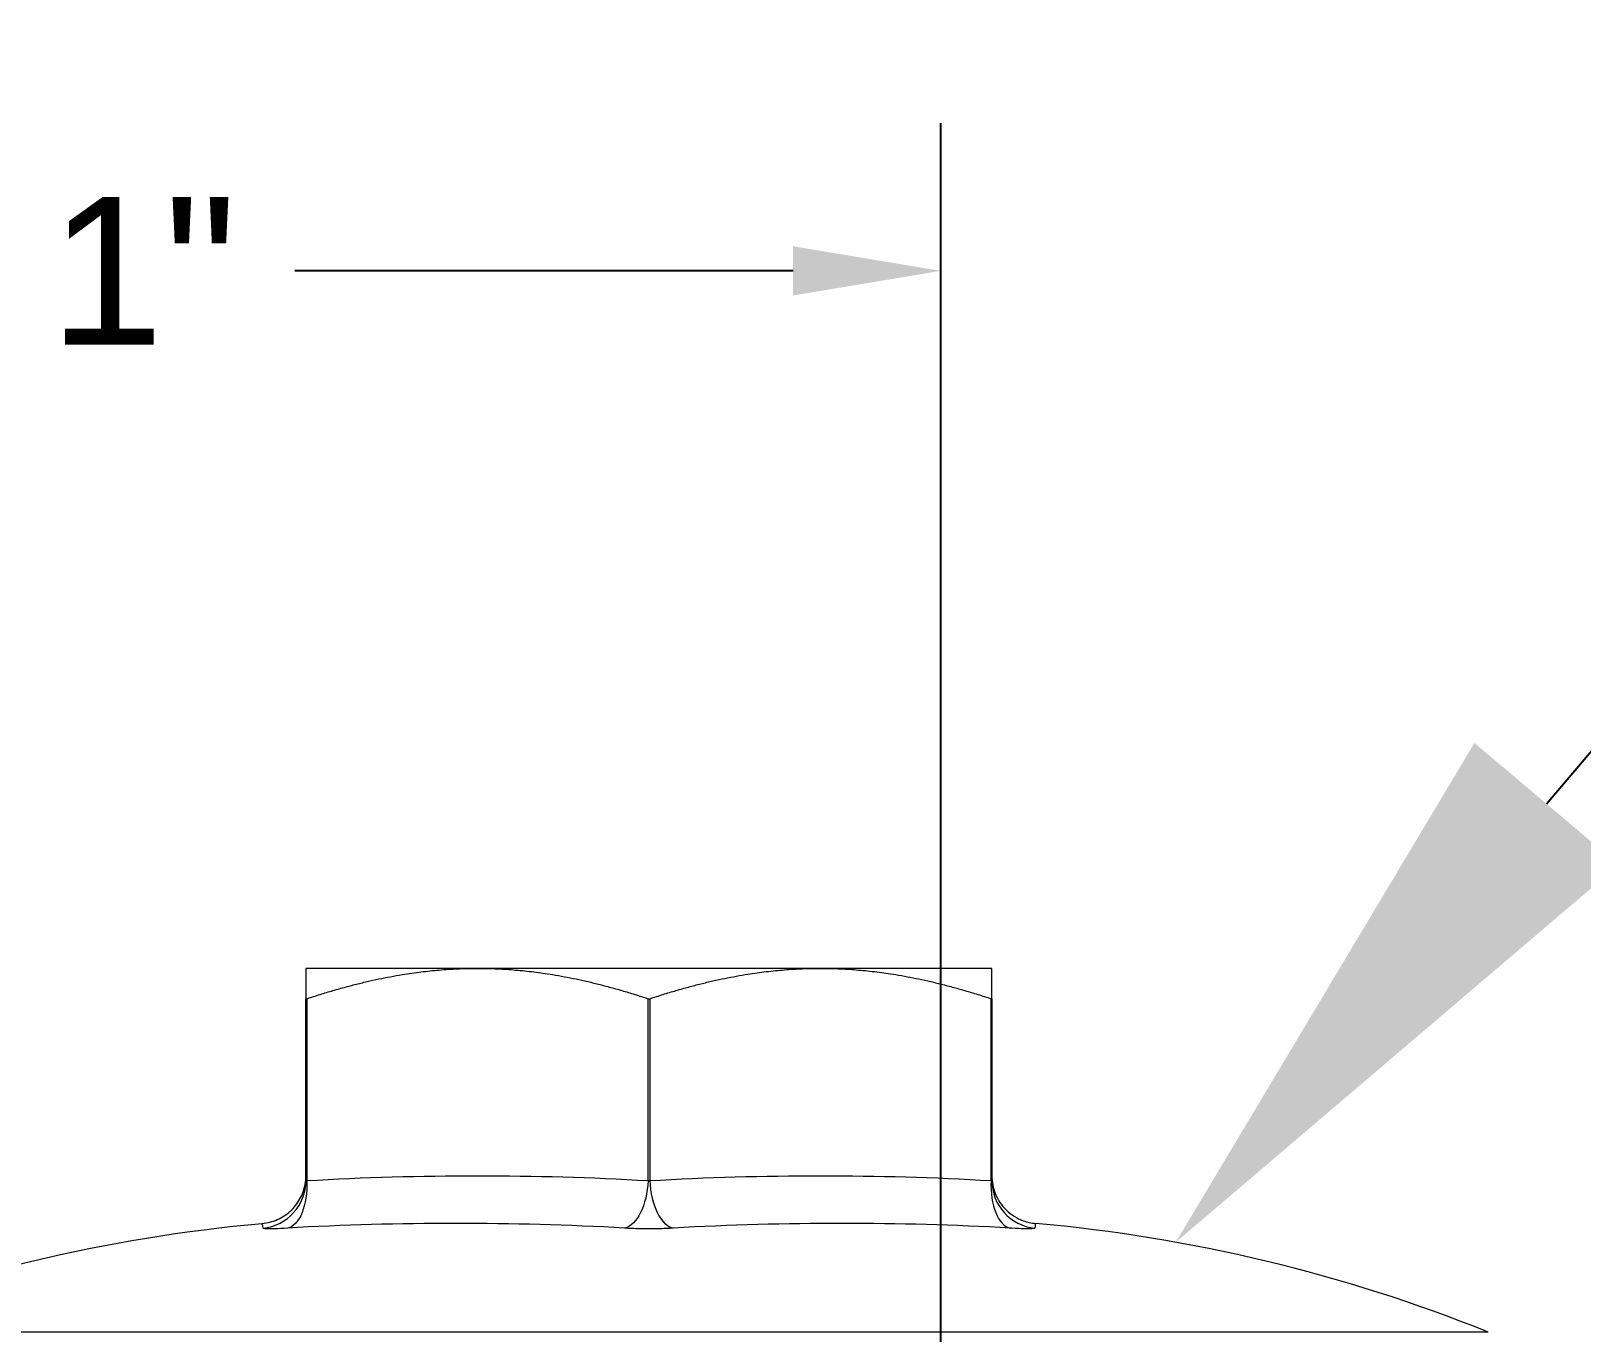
# Model space of a CAD drawing. Header units: inches. Extents: x -456 to 658, y -232 to 0.
# Drawn here: x -426.05 to -418.49, y -24.74 to -18.4 of the extents above; entities that cross this region are included whole.
import ezdxf
from ezdxf import colors
from ezdxf.entities.mleader import LeaderData, LeaderLine
from ezdxf.math import Vec2, Vec3

# ---------------------------------------------------------------- set-up
doc = ezdxf.new("R2010")
doc.units = ezdxf.units.IN
doc.header["$MEASUREMENT"] = 0
doc.styles.get("Standard").update_dxf_attribs({"font": 'arial.ttf'})
doc.styles.add('Tahoma', font='tahoma.ttf')
doc.dimstyles.get("Standard").update_dxf_attribs({"dimtxt": 0.18, "dimasz": 0.18, "dimexe": 0.18, "dimexo": 0.0625, "dimgap": 0.09, "dimtad": 0, "dimtih": 1, "dimtoh": 1, "dimdec": 4, "dimzin": 0, "dimdsep": 46, "dimtxsty": 'Standard', "dimcen": 0.09, "dimadec": 0, "dimazin": 0, "dimtfac": 1, "dimtdec": 4, "dimtofl": 0, "dimtmove": 0, "dimatfit": 3, "dimfxl": 1, "dimtolj": 1, "dimtzin": 0, "dimarcsym": 0})

# ---------------------------------------------------------------- blocks, each defined once
blk = doc.blocks.new('A$C55315FAE')
at = {"color": 0, "linetype": 'Continuous', "lineweight": 0, "extrusion": (1, -1.83697e-16, 0)}
for p, q in [((0.45, 1.42964), (0.3425, 1.42964)), ((0.665, 1.42964), (0.45, 1.42964)), ((0.7725, 1.42964), (0.665, 1.42964)), ((0.3425, 1.29652), (0.3425, 1.4106)), ((0.343, 1.4106), (0.343, 1.29652)), ((0.557, 1.29652), (0.557, 1.4106)), ((0.558, 1.4106), (0.558, 1.29652)), ((0.772, 1.29652), (0.772, 1.4106)), ((0.7725, 1.4106), (0.7725, 1.29652)), ((1.08363, 1.20162), (0.03137, 1.20162))]:
    blk.add_line(p, q, dxfattribs=at)
at = {"color": 0, "linetype": 'Continuous', "lineweight": 0, "extrusion": (0, 0, -1)}
blk.add_arc((-0.404, 0.27364), 1, 68.12208, 84.90349, dxfattribs=at)
at = {"color": 0, "linetype": 'Continuous', "lineweight": 0}
blk.add_arc((0.711, 0.27364), 1, 68.12208, 84.90349, dxfattribs=at)
for centre, major_axis, ratio, start_param, end_param in [((0.3435, 1.4111), (0.000992, 0.000528), 0.227263, -3.262131, -2.214176), ((0.5575, 1.4111), (0.000999, 0), 0.574448, -2.095215, -1.047261), ((0.7715, 1.4111), (0.000991, -0.000528), 0.22736, -0.927483, 0.120469), ((0.3125, 1.29652), (0.03, 0), 0.998587, -1.465807, 0), ((0.34362, 1.29986), (-0.001, -0.00378), 0.131289, -0.455791, 0.525369), ((0.5575, 1.29986), (0, -0.00378), 0.280632, -0.490474, 0.490494), ((0.573, 1.29652), (0.00184, -0.02994), 0.499293, -1.601468, -0.135661), ((0.787, 1.29652), (-0.00184, -0.02994), 0.499293, -1.540125, -0.074318), ((0.77138, 1.29986), (0.001, -0.00378), 0.131266, -0.525272, 0.455714), ((0.8025, 1.29652), (-0.03, 0), 0.998587, 0, 1.465807)]:
    blk.add_ellipse(centre, major_axis=major_axis, ratio=ratio, start_param=start_param, end_param=end_param, dxfattribs=at)
at = {"color": 0, "linetype": 'Continuous', "lineweight": 0, "extrusion": (0, 0, -1)}
for centre, major_axis, start_param, end_param in [((0.328, 1.29652), (0.00184, -0.02994), -1.540125, -0.074318), ((0.542, 1.29652), (-0.00184, -0.02994), -1.601468, -0.135661)]:
    blk.add_ellipse(centre, major_axis=major_axis, ratio=0.499293, start_param=start_param, end_param=end_param, dxfattribs=at)
at = {"color": 0, "linetype": 'Continuous', "lineweight": 0}
for points, weights in [([(0.3425, 1.42964), (0.3425, 1.42964), (0.3425, 1.4106)], [1.69478997266, 1.69478997266, 1.5740886877]), ([(0.343, 1.4106), (0.40031, 1.42964), (0.45, 1.42964)], [1.57408868737, 1.69478997147, 1.69478997139]), ([(0.45, 1.42964), (0.49969, 1.42964), (0.557, 1.4106)], [1.69478997139, 1.69478997131, 1.57408868715]), ([(0.558, 1.4106), (0.61531, 1.42964), (0.665, 1.42964)], [1.57408868768, 1.69478997205, 1.69478997214]), ([(0.665, 1.42964), (0.71469, 1.42964), (0.772, 1.4106)], [1.69478997214, 1.69478997222, 1.5740886879]), ([(0.7725, 1.4106), (0.7725, 1.42964), (0.7725, 1.42964)], [1.5740886877, 1.69478997266, 1.69478997266])]:
    blk.add_rational_spline(points, weights, degree=2, dxfattribs=at)
for points, knots in [([(0.31517, 1.26969), (0.31837, 1.26997), (0.32157, 1.27079), (0.3275, 1.27339), (0.3303, 1.2752), (0.33511, 1.27958), (0.33718, 1.2822), (0.34032, 1.28789), (0.34144, 1.29103), (0.34234, 1.29599), (0.3425, 1.29779), (0.3425, 1.29957)], [0, 0, 0, 0, 0.00966173, 0.00966173, 0.01941658, 0.01941658, 0.02916807, 0.02916807, 0.03891968, 0.03891968, 0.04427558, 0.04427558, 0.04427558, 0.04427558]), ([(0.343, 1.29652), (0.37867, 1.29871), (0.41433, 1.29957), (0.45, 1.29957), (0.48567, 1.29957), (0.52133, 1.29871), (0.557, 1.29652)], [0, 0, 0, 0, 0.5, 0.5, 0.5, 1, 1, 1, 1]), ([(0.558, 1.29652), (0.59367, 1.29871), (0.62933, 1.29957), (0.665, 1.29957), (0.70067, 1.29957), (0.73633, 1.29871), (0.772, 1.29652)], [0, 0, 0, 0, 0.5, 0.5, 0.5, 1, 1, 1, 1]), ([(0.7725, 1.29957), (0.7725, 1.29765), (0.77269, 1.2957), (0.77341, 1.29199), (0.77394, 1.29019), (0.77541, 1.28652), (0.77639, 1.28464), (0.77872, 1.28116), (0.78007, 1.27953), (0.78307, 1.27661), (0.78474, 1.2753), (0.78828, 1.27307), (0.79018, 1.27213), (0.79461, 1.2705), (0.79722, 1.26992), (0.79983, 1.26969)], [0, 0, 0, 0, 0.0057829, 0.0057829, 0.01135855, 0.01135855, 0.01764174, 0.01764174, 0.02392493, 0.02392493, 0.03020811, 0.03020811, 0.0364913, 0.0364913, 0.04436934, 0.04436934, 0.04436934, 0.04436934]), ([(0.33095, 1.26673), (0.32801, 1.26655), (0.32534, 1.26642), (0.32312, 1.26635), (0.32201, 1.26632), (0.321, 1.2663), (0.32011, 1.2663), (0.32, 1.2663), (0.3199, 1.26629), (0.3198, 1.26629), (0.31969, 1.26629), (0.31958, 1.2663), (0.31947, 1.2663), (0.31885, 1.2663), (0.3183, 1.26631), (0.31783, 1.26633), (0.31643, 1.26639), (0.31567, 1.26653), (0.31564, 1.26673)], [0, 0, 0, 0, 0.0002594722, 0.0002594722, 0.0002594722, 0.000389416, 0.000389416, 0.000389416, 0.0004045362, 0.0004045362, 0.0004045362, 0.0004219019, 0.0004219019, 0.0004219019, 0.0005193598, 0.0005193598, 0.0005193598, 0.0008092921, 0.0008092921, 0.0008092921, 0.0008092921]), ([(0.5422, 1.26673), (0.50698, 1.26885), (0.47161, 1.26969), (0.43633, 1.26969), (0.40105, 1.26969), (0.36589, 1.26885), (0.33095, 1.26673)], [0, 0, 0, 0, 0.5, 0.5, 0.5, 1, 1, 1, 1]), ([(0.5728, 1.26673), (0.56984, 1.26655), (0.56656, 1.26642), (0.56321, 1.26635), (0.56154, 1.26632), (0.55982, 1.2663), (0.55811, 1.2663), (0.55791, 1.2663), (0.55771, 1.26629), (0.55751, 1.26629), (0.55728, 1.26629), (0.55705, 1.2663), (0.55682, 1.2663), (0.55553, 1.2663), (0.55425, 1.26631), (0.55299, 1.26633), (0.54962, 1.26638), (0.5463, 1.2665), (0.54327, 1.26667), (0.54291, 1.26669), (0.54255, 1.26671), (0.5422, 1.26673)], [0, 0, 0, 0, 0.0002594722, 0.0002594722, 0.0002594722, 0.000389416, 0.000389416, 0.000389416, 0.0004045362, 0.0004045362, 0.0004045362, 0.0004219019, 0.0004219019, 0.0004219019, 0.0005193598, 0.0005193598, 0.0005193598, 0.0007785064, 0.0007785064, 0.0007785064, 0.0008092921, 0.0008092921, 0.0008092921, 0.0008092921]), ([(0.78405, 1.26673), (0.74911, 1.26885), (0.71395, 1.26969), (0.67867, 1.26969), (0.64339, 1.26969), (0.60802, 1.26885), (0.5728, 1.26673)], [0, 0, 0, 0, 0.5, 0.5, 0.5, 1, 1, 1, 1]), ([(0.79936, 1.26673), (0.79933, 1.26655), (0.79872, 1.26642), (0.79759, 1.26635), (0.79703, 1.26632), (0.79633, 1.2663), (0.7955, 1.2663), (0.7954, 1.2663), (0.79531, 1.26629), (0.79521, 1.26629), (0.79509, 1.26629), (0.79497, 1.2663), (0.79486, 1.2663), (0.79419, 1.2663), (0.79345, 1.26631), (0.79266, 1.26633), (0.79054, 1.26638), (0.78796, 1.2665), (0.7851, 1.26667), (0.78476, 1.26669), (0.78441, 1.26671), (0.78405, 1.26673)], [0, 0, 0, 0, 0.0002594722, 0.0002594722, 0.0002594722, 0.000389416, 0.000389416, 0.000389416, 0.0004045361, 0.0004045361, 0.0004045361, 0.0004219019, 0.0004219019, 0.0004219019, 0.0005193598, 0.0005193598, 0.0005193598, 0.0007785064, 0.0007785064, 0.0007785064, 0.0008092921, 0.0008092921, 0.0008092921, 0.0008092921])]:
    blk.add_open_spline(points, degree=3, knots=knots, dxfattribs=at)
for points in [[(0.31564, 1.26673), (0.31537, 1.26886), (0.31517, 1.26969), (0.31517, 1.26969)], [(0.79983, 1.26969), (0.79983, 1.26969), (0.79963, 1.26886), (0.79936, 1.26673)]]:
    blk.add_open_spline(points, degree=3, dxfattribs=at)
blk = doc.blocks.new('*D39')
at = {"color": 0, "lineweight": -2, "transparency": 16777216}
for p, q in [((-429.394, -37.6056), (-429.394, -18.8476)), ((-421.6164, -25.3948), (-421.6164, -18.8476)), ((-428.674, -19.5676), (-426.2451, -19.5676)), ((-422.3364, -19.5676), (-424.7653, -19.5676))]:
    blk.add_line(p, q, dxfattribs=at)
at = {"color": 0, "transparency": 16777216}
for points in [[(-428.674, -19.4476), (-428.674, -19.6876), (-429.394, -19.5676)], [(-422.3364, -19.4476), (-422.3364, -19.6876), (-421.6164, -19.5676)]]:
    blk.add_solid(points, dxfattribs=at)
at = {"layer": 'Defpoints', "color": 0, "transparency": 16777216}
for p in [(-421.6164, -19.5676), (-421.6164, -25.6448), (-429.394, -37.8556)]:
    blk.add_point(p, dxfattribs=at)
at = {"color": 0, "transparency": 16777216, "insert": (-425.5052, -19.5676), "char_height": 0.72, "attachment_point": 5}
blk.add_mtext('\\A1;1"', dxfattribs=at)

msp = doc.modelspace()

# ---------------------------------------------------------------- linework, layer by layer
msp.add_circle((-418.68584, -31.94463), 19.44402)

# ---------------------------------------------------------------- block references
at = {"xscale": 7.777607268479954, "yscale": 7.777607268479954, "zscale": 7.777607268479954}
msp.add_blockref('A$C55315FAE', (-427.37529, -34.08844), dxfattribs=at)

# ---------------------------------------------------------------- dimensions: what is measured, and where the dimension line sits
dim = msp.add_linear_dim(base=(-421.61642, -19.56758), p1=(-429.39403, -37.85561), p2=(-421.61642, -25.64477), text='1"', dimstyle='Standard', override={"dimscale": 4.000001, "dimlfac": 0.25})
dim.commit()
dim.dimension.update_dxf_attribs({"geometry": '*D39', "text_midpoint": (-425.50522, -19.56758), "dimtype": 160})

# ---------------------------------------------------------------- leaders
ml = msp.add_multileader_mtext('Standard')
ml.set_content('END CLAMP', color=256, style='Tahoma')
ml.set_leader_properties(color=256, linetype='ByLayer', lineweight=-1)
ml.build(insert=Vec2(0, 0))
ml.multileader.update_dxf_attribs({"dogleg_length": 0.125, "arrow_head_size": 2.79994, "scale": 2})
ctx = ml.context
ctx.base_point, ctx.scale, ctx.char_height, ctx.arrow_head_size, ctx.landing_gap_size, ctx.plane_origin = Vec3(-405.41017, -8.79387), 2, 2.79994, 2.79994, 1.39997, Vec3(-393.07395, -16.73632)
notes = []
notes.append((ctx, [(0, (1, 1, 0), (-407.35457, -8.79387), (1, 0), 1.9444, [(0, [(-420.47059, -24.30505)], 0, [])])]))
ctx.mtext.insert, ctx.mtext.width, ctx.mtext.flow_direction = Vec3(-404.0102, -7.36852), 51.391387, 5
for ctx, leaders in notes:
    for number, flags, end, landing, length, lines in leaders:
        leader = LeaderData()
        leader.index, (leader.has_last_leader_line, leader.has_dogleg_vector, leader.attachment_direction) = number, flags
        leader.last_leader_point, leader.dogleg_vector, leader.dogleg_length = Vec3(end), Vec3(landing), length
        for number, points, colour, breaks in lines:
            line = LeaderLine()
            line.index, line.vertices, line.color, line.breaks = number, Vec3.list(points), colors.encode_raw_color(colour), breaks
            leader.lines.append(line)
        ctx.leaders.append(leader)

doc.saveas('drawing.dxf')
